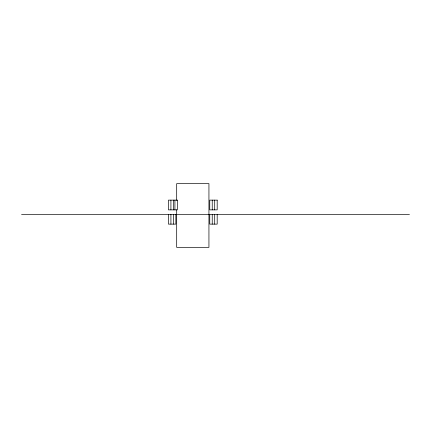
<?xml version="1.0" encoding="UTF-8"?>
<svg xmlns="http://www.w3.org/2000/svg" width="431" height="431" viewBox="0 0 431 431"><rect width="100%" height="100%" fill="white"/><g stroke="black" fill="none" stroke-linecap="round" stroke-linejoin="round"><path stroke-width="0.65" d="M21.55 214.374L409.45 214.374M217.186 214.374L217.186 224.125L209.762 224.125L209.762 214.374M214.708 200.129L214.708 209.875M214.708 214.374L214.708 224.125M212.235 200.129L212.235 209.875M212.235 214.374L212.235 224.125M176.688 200.404L176.688 183.628L208.938 183.628L208.938 247.372L176.688 247.372L176.688 209.795M175.864 214.374L175.864 224.125L168.44 224.125L168.44 214.374M174.921 200.129L174.921 209.875M173.391 200.129L173.391 209.875M173.391 214.374L173.391 224.125M170.918 200.129L170.918 209.875M170.918 214.374L170.918 224.125M177.335 200.129L168.44 200.129L168.44 209.875L177.335 209.875L177.335 200.129M217.186 200.129L209.762 200.129L209.762 209.875L217.186 209.875L217.186 200.129"/></g></svg>
